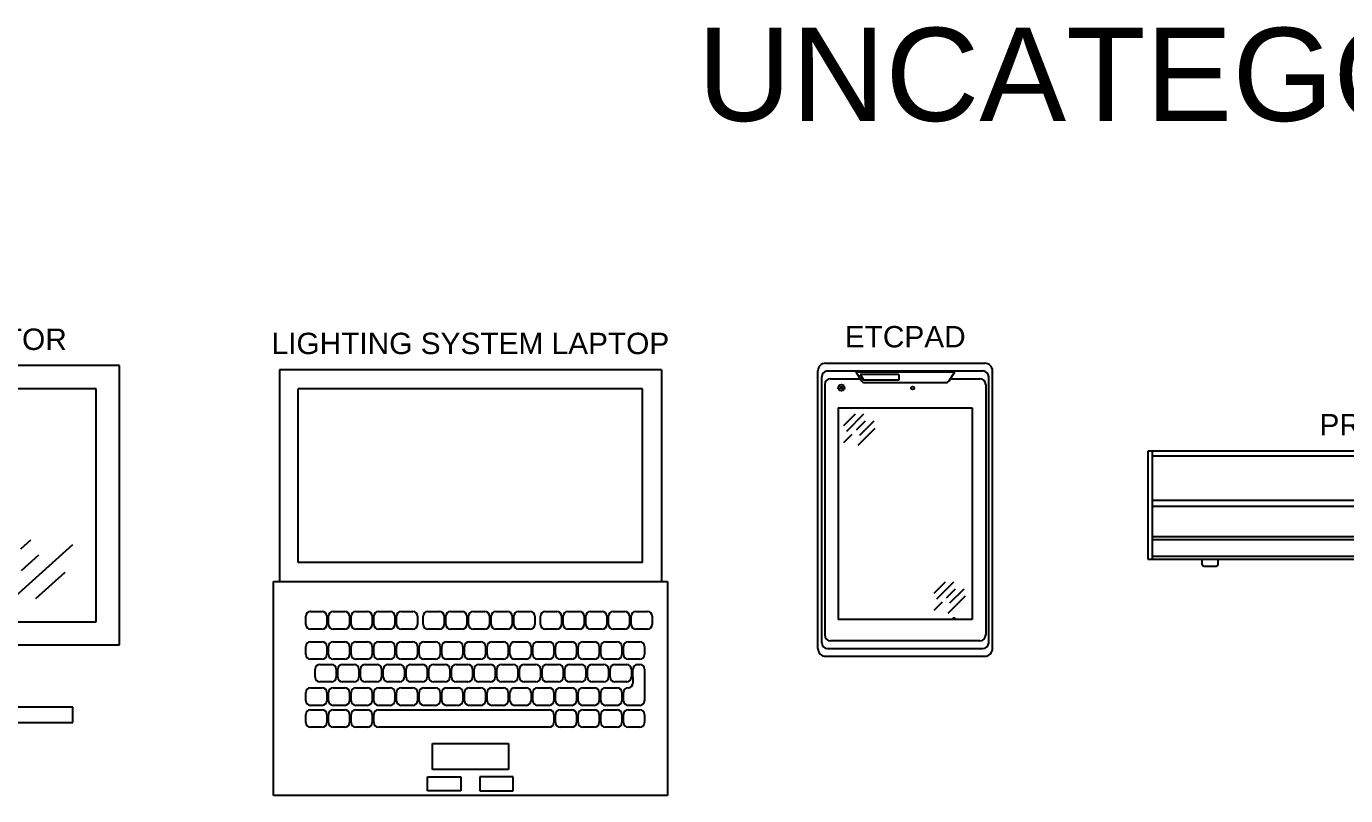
# Model space of a CAD drawing. Extents: x -49 to 275, y -8 to 142.
# Drawn here: x 36.81 to 79.3, y 116.13 to 140.9 of the extents above; entities that cross this region are included whole.
import ezdxf
from ezdxf.enums import TextEntityAlignment as Align

# ---------------------------------------------------------------- set-up
doc = ezdxf.new("R2010")
doc.units = 0
doc.header["$LTSCALE"] = 0.5
doc.header["$MEASUREMENT"] = 0
doc.layers.get('0').update_dxf_attribs({"linetype": 'CONTINUOUS'})
doc.layers.add('RISER', color=7, linetype='CONTINUOUS')
doc.styles.add('ARIAL', font='arial.ttf')

# ---------------------------------------------------------------- blocks, each defined once
blk = doc.blocks.new('*U53')
at = {"layer": 'RISER'}
for p, q in [((6.152, 10.261), (-6.152, 10.261)), ((-6.152, 10.261), (-6.152, 3.445)), ((6.152, 10.261), (6.152, 3.445)), ((-5.542, 4.058), (-5.542, 9.649)), ((5.542, 9.649), (-5.542, 9.649)), ((5.542, 4.058), (5.542, 9.649)), ((5.542, 4.058), (-5.542, 4.058)), ((-6.344, 3.445), (6.344, 3.445)), ((-6.344, -3.445), (-6.344, 3.445)), ((6.344, 3.445), (6.344, -3.445)), ((-5.305, 2.064), (-5.305, 2.33)), ((-5.155, 2.48), (-4.776, 2.48)), ((-4.626, 2.33), (-4.626, 2.064)), ((-4.574, 2.064), (-4.574, 2.33)), ((-4.424, 2.48), (-4.045, 2.48)), ((-3.895, 2.33), (-3.895, 2.064)), ((-3.843, 2.064), (-3.843, 2.33)), ((-3.693, 2.48), (-3.314, 2.48)), ((-3.164, 2.33), (-3.164, 2.064)), ((-3.112, 2.064), (-3.112, 2.33)), ((-2.962, 2.48), (-2.583, 2.48)), ((-2.433, 2.33), (-2.433, 2.064)), ((-2.381, 2.064), (-2.381, 2.33)), ((-2.231, 2.48), (-1.852, 2.48)), ((-1.702, 2.33), (-1.702, 2.064)), ((-1.526, 2.064), (-1.526, 2.33)), ((-1.376, 2.48), (-0.998, 2.48)), ((-0.848, 2.33), (-0.848, 2.064)), ((-0.795, 2.064), (-0.795, 2.33)), ((-0.645, 2.48), (-0.267, 2.48)), ((-0.117, 2.33), (-0.117, 2.064)), ((-0.064, 2.064), (-0.064, 2.33)), ((0.086, 2.48), (0.464, 2.48)), ((0.614, 2.33), (0.614, 2.064)), ((0.667, 2.064), (0.667, 2.33)), ((0.817, 2.48), (1.195, 2.48)), ((1.345, 2.33), (1.345, 2.064)), ((1.398, 2.064), (1.398, 2.33)), ((1.548, 2.48), (1.926, 2.48)), ((2.076, 2.33), (2.076, 2.064)), ((2.252, 2.064), (2.252, 2.33)), ((2.402, 2.48), (2.78, 2.48)), ((2.93, 2.33), (2.93, 2.064)), ((2.983, 2.064), (2.983, 2.33)), ((3.133, 2.48), (3.511, 2.48)), ((3.661, 2.33), (3.661, 2.064)), ((3.714, 2.064), (3.714, 2.33)), ((3.864, 2.48), (4.242, 2.48)), ((4.392, 2.33), (4.392, 2.064)), ((4.445, 2.064), (4.445, 2.33)), ((4.595, 2.48), (4.973, 2.48)), ((5.123, 2.33), (5.123, 2.064)), ((5.176, 2.064), (5.176, 2.33)), ((5.326, 2.48), (5.704, 2.48)), ((5.854, 2.33), (5.854, 2.064)), ((-4.776, 1.914), (-5.155, 1.914)), ((-4.045, 1.914), (-4.424, 1.914)), ((-3.314, 1.914), (-3.693, 1.914)), ((-2.583, 1.914), (-2.962, 1.914)), ((-1.852, 1.914), (-2.231, 1.914)), ((-0.998, 1.914), (-1.376, 1.914)), ((-0.267, 1.914), (-0.645, 1.914)), ((0.464, 1.914), (0.086, 1.914)), ((1.195, 1.914), (0.817, 1.914)), ((1.926, 1.914), (1.548, 1.914)), ((2.78, 1.914), (2.402, 1.914)), ((3.511, 1.914), (3.133, 1.914)), ((4.242, 1.914), (3.864, 1.914)), ((4.973, 1.914), (4.595, 1.914)), ((5.704, 1.914), (5.326, 1.914)), ((-5.305, 1.095), (-5.305, 1.36)), ((-5.155, 1.51), (-4.776, 1.51)), ((-4.626, 1.36), (-4.626, 1.095)), ((-4.574, 1.095), (-4.574, 1.36)), ((-4.424, 1.51), (-4.045, 1.51)), ((-3.895, 1.36), (-3.895, 1.095)), ((-3.843, 1.095), (-3.843, 1.36)), ((-3.693, 1.51), (-3.314, 1.51)), ((-3.164, 1.36), (-3.164, 1.095)), ((-3.112, 1.095), (-3.112, 1.36)), ((-2.962, 1.51), (-2.583, 1.51)), ((-2.433, 1.36), (-2.433, 1.095)), ((-2.381, 1.095), (-2.381, 1.36)), ((-2.231, 1.51), (-1.852, 1.51)), ((-1.702, 1.36), (-1.702, 1.095)), ((-1.65, 1.095), (-1.65, 1.36)), ((-1.5, 1.51), (-1.122, 1.51)), ((-0.972, 1.36), (-0.972, 1.095)), ((-0.919, 1.095), (-0.919, 1.36)), ((-0.769, 1.51), (-0.391, 1.51)), ((-0.241, 1.36), (-0.241, 1.095)), ((-0.188, 1.095), (-0.188, 1.36)), ((-0.038, 1.51), (0.34, 1.51)), ((0.49, 1.36), (0.49, 1.095)), ((0.543, 1.095), (0.543, 1.36)), ((0.693, 1.51), (1.071, 1.51)), ((1.221, 1.36), (1.221, 1.095)), ((1.274, 1.095), (1.274, 1.36)), ((1.424, 1.51), (1.802, 1.51)), ((1.952, 1.36), (1.952, 1.095)), ((2.005, 1.095), (2.005, 1.36)), ((2.155, 1.51), (2.533, 1.51)), ((2.683, 1.36), (2.683, 1.095)), ((2.736, 1.095), (2.736, 1.36)), ((2.886, 1.51), (3.264, 1.51)), ((3.414, 1.36), (3.414, 1.095)), ((3.467, 1.095), (3.467, 1.36)), ((3.617, 1.51), (3.995, 1.51)), ((4.145, 1.36), (4.145, 1.095)), ((4.198, 1.095), (4.198, 1.36)), ((4.348, 1.51), (4.726, 1.51)), ((4.876, 1.36), (4.876, 1.095)), ((4.929, 1.095), (4.929, 1.36)), ((5.079, 1.51), (5.457, 1.51)), ((5.607, 1.36), (5.607, 1.095)), ((-4.776, 0.945), (-5.155, 0.945)), ((-4.045, 0.945), (-4.424, 0.945)), ((-3.314, 0.945), (-3.693, 0.945)), ((-2.583, 0.945), (-2.962, 0.945)), ((-1.852, 0.945), (-2.231, 0.945)), ((-1.122, 0.945), (-1.5, 0.945)), ((-0.391, 0.945), (-0.769, 0.945)), ((0.34, 0.945), (-0.038, 0.945)), ((1.071, 0.945), (0.693, 0.945)), ((1.802, 0.945), (1.424, 0.945)), ((2.533, 0.945), (2.155, 0.945)), ((3.264, 0.945), (2.886, 0.945)), ((3.995, 0.945), (3.617, 0.945)), ((4.726, 0.945), (4.348, 0.945)), ((5.457, 0.945), (5.079, 0.945)), ((-4.998, 0.364), (-4.998, 0.629)), ((-4.848, 0.779), (-4.47, 0.779)), ((-4.32, 0.629), (-4.32, 0.364)), ((-4.267, 0.364), (-4.267, 0.629)), ((-4.117, 0.779), (-3.739, 0.779)), ((-3.589, 0.629), (-3.589, 0.364)), ((-3.536, 0.364), (-3.536, 0.629)), ((-3.386, 0.779), (-3.008, 0.779)), ((-2.858, 0.629), (-2.858, 0.364)), ((-2.805, 0.364), (-2.805, 0.629)), ((-2.655, 0.779), (-2.277, 0.779)), ((-2.127, 0.629), (-2.127, 0.364)), ((-2.074, 0.364), (-2.074, 0.629)), ((-1.924, 0.779), (-1.546, 0.779)), ((-1.396, 0.629), (-1.396, 0.364)), ((-1.343, 0.364), (-1.343, 0.629)), ((-1.193, 0.779), (-0.815, 0.779)), ((-0.665, 0.629), (-0.665, 0.364)), ((-0.612, 0.364), (-0.612, 0.629)), ((-0.462, 0.779), (-0.084, 0.779)), ((0.066, 0.629), (0.066, 0.364)), ((0.119, 0.364), (0.119, 0.629)), ((0.269, 0.779), (0.647, 0.779)), ((0.797, 0.629), (0.797, 0.364)), ((0.85, 0.364), (0.85, 0.629)), ((1, 0.779), (1.378, 0.779)), ((1.528, 0.629), (1.528, 0.364)), ((1.581, 0.364), (1.581, 0.629)), ((1.731, 0.779), (2.109, 0.779)), ((2.259, 0.629), (2.259, 0.364)), ((2.312, 0.364), (2.312, 0.629)), ((2.462, 0.779), (2.84, 0.779)), ((2.99, 0.629), (2.99, 0.364)), ((3.043, 0.364), (3.043, 0.629)), ((3.193, 0.779), (3.571, 0.779)), ((3.721, 0.629), (3.721, 0.364)), ((3.774, 0.364), (3.774, 0.629)), ((3.924, 0.779), (4.302, 0.779)), ((4.452, 0.629), (4.452, 0.364)), ((4.505, 0.364), (4.505, 0.629)), ((4.655, 0.779), (5.033, 0.779)), ((5.183, 0.629), (5.183, 0.364)), ((5.236, 0.364), (5.236, 0.629)), ((5.386, 0.779), (5.457, 0.779)), ((5.607, 0.629), (5.607, -0.389)), ((-5.155, 0.026), (-4.776, 0.026)), ((-4.47, 0.214), (-4.848, 0.214)), ((-4.424, 0.026), (-4.045, 0.026)), ((-3.739, 0.214), (-4.117, 0.214)), ((-3.693, 0.026), (-3.314, 0.026)), ((-3.008, 0.214), (-3.386, 0.214)), ((-2.962, 0.026), (-2.583, 0.026)), ((-2.277, 0.214), (-2.655, 0.214)), ((-2.231, 0.026), (-1.852, 0.026)), ((-1.546, 0.214), (-1.924, 0.214)), ((-1.5, 0.026), (-1.122, 0.026)), ((-0.815, 0.214), (-1.193, 0.214)), ((-0.769, 0.026), (-0.391, 0.026)), ((-0.084, 0.214), (-0.462, 0.214)), ((-0.038, 0.026), (0.34, 0.026)), ((0.647, 0.214), (0.269, 0.214)), ((0.693, 0.026), (1.071, 0.026)), ((1.378, 0.214), (1, 0.214)), ((1.424, 0.026), (1.802, 0.026)), ((2.109, 0.214), (1.731, 0.214)), ((2.155, 0.026), (2.533, 0.026)), ((2.84, 0.214), (2.462, 0.214)), ((2.886, 0.026), (3.264, 0.026)), ((3.571, 0.214), (3.193, 0.214)), ((3.617, 0.026), (3.995, 0.026)), ((4.302, 0.214), (3.924, 0.214)), ((4.348, 0.026), (4.726, 0.026)), ((5.033, 0.214), (4.655, 0.214)), ((5.079, 0.026), (5.086, 0.026)), ((5.236, 0.364), (5.236, 0.176)), ((-5.305, -0.389), (-5.305, -0.124)), ((-4.626, -0.124), (-4.626, -0.389)), ((-4.574, -0.389), (-4.574, -0.124)), ((-3.895, -0.124), (-3.895, -0.389)), ((-3.843, -0.389), (-3.843, -0.124)), ((-3.164, -0.124), (-3.164, -0.389)), ((-3.112, -0.389), (-3.112, -0.124)), ((-2.433, -0.124), (-2.433, -0.389)), ((-2.381, -0.389), (-2.381, -0.124)), ((-1.702, -0.124), (-1.702, -0.389)), ((-1.65, -0.389), (-1.65, -0.124)), ((-0.972, -0.124), (-0.972, -0.389)), ((-0.919, -0.389), (-0.919, -0.124)), ((-0.241, -0.124), (-0.241, -0.389)), ((-0.188, -0.389), (-0.188, -0.124)), ((0.49, -0.124), (0.49, -0.389)), ((0.543, -0.389), (0.543, -0.124)), ((1.221, -0.124), (1.221, -0.389)), ((1.274, -0.389), (1.274, -0.124)), ((1.952, -0.124), (1.952, -0.389)), ((2.005, -0.389), (2.005, -0.124)), ((2.683, -0.124), (2.683, -0.389)), ((2.736, -0.389), (2.736, -0.124)), ((3.414, -0.124), (3.414, -0.389)), ((3.467, -0.389), (3.467, -0.124)), ((4.145, -0.124), (4.145, -0.389)), ((4.198, -0.389), (4.198, -0.124)), ((4.876, -0.124), (4.876, -0.389)), ((4.929, -0.389), (4.929, -0.124)), ((5.607, -0.124), (5.607, -0.389)), ((-5.305, -1.095), (-5.305, -0.829)), ((-4.776, -0.539), (-5.155, -0.539)), ((-5.155, -0.679), (-4.776, -0.679)), ((-4.626, -0.829), (-4.626, -1.095)), ((-4.574, -1.095), (-4.574, -0.829)), ((-4.045, -0.539), (-4.424, -0.539)), ((-4.424, -0.679), (-4.045, -0.679)), ((-3.895, -0.829), (-3.895, -1.095)), ((-3.843, -1.095), (-3.843, -0.829)), ((-3.314, -0.539), (-3.693, -0.539)), ((-3.693, -0.679), (-3.314, -0.679)), ((-3.164, -0.829), (-3.164, -1.095)), ((-3.112, -1.095), (-3.112, -0.829)), ((-2.583, -0.539), (-2.962, -0.539)), ((-2.962, -0.679), (2.533, -0.679)), ((-1.852, -0.539), (-2.231, -0.539)), ((-1.122, -0.539), (-1.5, -0.539)), ((-0.391, -0.539), (-0.769, -0.539)), ((0.34, -0.539), (-0.038, -0.539)), ((1.071, -0.539), (0.693, -0.539)), ((1.802, -0.539), (1.424, -0.539)), ((2.533, -0.539), (2.155, -0.539)), ((2.683, -0.829), (2.683, -1.095)), ((2.736, -1.095), (2.736, -0.829)), ((3.264, -0.539), (2.886, -0.539)), ((2.886, -0.679), (3.264, -0.679)), ((3.414, -0.829), (3.414, -1.095)), ((3.467, -1.095), (3.467, -0.829)), ((3.995, -0.539), (3.617, -0.539)), ((3.617, -0.679), (3.995, -0.679)), ((4.145, -0.829), (4.145, -1.095)), ((4.198, -1.095), (4.198, -0.829)), ((4.726, -0.539), (4.348, -0.539)), ((4.348, -0.679), (4.726, -0.679)), ((4.876, -0.829), (4.876, -1.095)), ((4.929, -1.095), (4.929, -0.829)), ((5.457, -0.539), (5.079, -0.539)), ((5.079, -0.679), (5.457, -0.679)), ((5.607, -0.829), (5.607, -1.095)), ((-4.776, -1.245), (-5.155, -1.245)), ((-4.045, -1.245), (-4.424, -1.245)), ((-3.314, -1.245), (-3.693, -1.245)), ((2.533, -1.245), (-2.962, -1.245)), ((3.264, -1.245), (2.886, -1.245)), ((3.995, -1.245), (3.617, -1.245)), ((4.726, -1.245), (4.348, -1.245)), ((5.457, -1.245), (5.079, -1.245)), ((-1.226, -1.763), (1.226, -1.763)), ((-1.226, -2.606), (-1.226, -1.763)), ((1.226, -1.763), (1.226, -2.606)), ((-1.38, -2.835), (-0.307, -2.835)), ((-1.38, -3.295), (-1.38, -2.835)), ((1.226, -2.606), (-1.226, -2.606)), ((-0.307, -2.835), (-0.307, -3.295)), ((1.38, -2.835), (0.307, -2.835)), ((0.307, -2.835), (0.307, -3.295)), ((1.38, -3.295), (1.38, -2.835)), ((-0.307, -3.295), (-1.38, -3.295)), ((0.307, -3.295), (1.38, -3.295)), ((6.344, -3.445), (-6.344, -3.445))]:
    blk.add_line(p, q, dxfattribs=at)
for centre, start, end in [((-5.155, 2.33), 90, 180), ((-4.776, 2.33), 360, 90), ((-4.424, 2.33), 90, 180), ((-4.045, 2.33), 360, 90), ((-3.693, 2.33), 90, 180), ((-3.314, 2.33), 360, 90), ((-2.962, 2.33), 90, 180), ((-2.583, 2.33), 360, 90), ((-2.231, 2.33), 90, 180), ((-1.852, 2.33), 360, 90), ((-1.376, 2.33), 90, 180), ((-0.998, 2.33), 360, 90), ((-0.645, 2.33), 90, 180), ((-0.267, 2.33), 360, 90), ((0.086, 2.33), 90, 180), ((0.464, 2.33), 360, 90), ((0.817, 2.33), 90, 180), ((1.195, 2.33), 360, 90), ((1.548, 2.33), 90, 180), ((1.926, 2.33), 360, 90), ((2.402, 2.33), 90, 180), ((2.78, 2.33), 360, 90), ((3.133, 2.33), 90, 180), ((3.511, 2.33), 360, 90), ((3.864, 2.33), 90, 180), ((4.242, 2.33), 360, 90), ((4.595, 2.33), 90, 180), ((4.973, 2.33), 360, 90), ((5.326, 2.33), 90, 180), ((5.704, 2.33), 360, 90), ((-5.155, 2.064), 180, 270), ((-4.776, 2.064), 270, 0), ((-4.424, 2.064), 180, 270), ((-4.045, 2.064), 270, 0), ((-3.693, 2.064), 180, 270), ((-3.314, 2.064), 270, 0), ((-2.962, 2.064), 180, 270), ((-2.583, 2.064), 270, 0), ((-2.231, 2.064), 180, 270), ((-1.852, 2.064), 270, 0), ((-1.376, 2.064), 180, 270), ((-0.998, 2.064), 270, 0), ((-0.645, 2.064), 180, 270), ((-0.267, 2.064), 270, 0), ((0.086, 2.064), 180, 270), ((0.464, 2.064), 270, 0), ((0.817, 2.064), 180, 270), ((1.195, 2.064), 270, 0), ((1.548, 2.064), 180, 270), ((1.926, 2.064), 270, 0), ((2.402, 2.064), 180, 270), ((2.78, 2.064), 270, 0), ((3.133, 2.064), 180, 270), ((3.511, 2.064), 270, 0), ((3.864, 2.064), 180, 270), ((4.242, 2.064), 270, 0), ((4.595, 2.064), 180, 270), ((4.973, 2.064), 270, 0), ((5.326, 2.064), 180, 270), ((5.704, 2.064), 270, 0), ((-5.155, 1.36), 90, 180), ((-4.776, 1.36), 360, 90), ((-4.424, 1.36), 90, 180), ((-4.045, 1.36), 360, 90), ((-3.693, 1.36), 90, 180), ((-3.314, 1.36), 360, 90), ((-2.962, 1.36), 90, 180), ((-2.583, 1.36), 360, 90), ((-2.231, 1.36), 90, 180), ((-1.852, 1.36), 360, 90), ((-1.5, 1.36), 90, 180), ((-1.122, 1.36), 360, 90), ((-0.769, 1.36), 90, 180), ((-0.391, 1.36), 360, 90), ((-0.038, 1.36), 90, 180), ((0.34, 1.36), 360, 90), ((0.693, 1.36), 90, 180), ((1.071, 1.36), 360, 90), ((1.424, 1.36), 90, 180), ((1.802, 1.36), 360, 90), ((2.155, 1.36), 90, 180), ((2.533, 1.36), 360, 90), ((2.886, 1.36), 90, 180), ((3.264, 1.36), 360, 90), ((3.617, 1.36), 90, 180), ((3.995, 1.36), 360, 90), ((4.348, 1.36), 90, 180), ((4.726, 1.36), 360, 90), ((5.079, 1.36), 90, 180), ((5.457, 1.36), 360, 90), ((-5.155, 1.095), 180, 270), ((-4.776, 1.095), 270, 360), ((-4.424, 1.095), 180, 270), ((-4.045, 1.095), 270, 360), ((-3.693, 1.095), 180, 270), ((-3.314, 1.095), 270, 360), ((-2.962, 1.095), 180, 270), ((-2.583, 1.095), 270, 360), ((-2.231, 1.095), 180, 270), ((-1.852, 1.095), 270, 360), ((-1.5, 1.095), 180, 270), ((-1.122, 1.095), 270, 360), ((-0.769, 1.095), 180, 270), ((-0.391, 1.095), 270, 360), ((-0.038, 1.095), 180, 270), ((0.34, 1.095), 270, 360), ((0.693, 1.095), 180, 270), ((1.071, 1.095), 270, 360), ((1.424, 1.095), 180, 270), ((1.802, 1.095), 270, 360), ((2.155, 1.095), 180, 270), ((2.533, 1.095), 270, 360), ((2.886, 1.095), 180, 270), ((3.264, 1.095), 270, 360), ((3.617, 1.095), 180, 270), ((3.995, 1.095), 270, 360), ((4.348, 1.095), 180, 270), ((4.726, 1.095), 270, 360), ((5.079, 1.095), 180, 270), ((5.457, 1.095), 270, 360), ((-4.848, 0.629), 90, 180), ((-4.47, 0.629), 360, 90), ((-4.117, 0.629), 90, 180), ((-3.739, 0.629), 360, 90), ((-3.386, 0.629), 90, 180), ((-3.008, 0.629), 360, 90), ((-2.655, 0.629), 90, 180), ((-2.277, 0.629), 360, 90), ((-1.924, 0.629), 90, 180), ((-1.546, 0.629), 360, 90), ((-1.193, 0.629), 90, 180), ((-0.815, 0.629), 360, 90), ((-0.462, 0.629), 90, 180), ((-0.084, 0.629), 360, 90), ((0.269, 0.629), 90, 180), ((0.647, 0.629), 360, 90), ((1, 0.629), 90, 180), ((1.378, 0.629), 360, 90), ((1.731, 0.629), 90, 180), ((2.109, 0.629), 360, 90), ((2.462, 0.629), 90, 180), ((2.84, 0.629), 360, 90), ((3.193, 0.629), 90, 180), ((3.571, 0.629), 360, 90), ((3.924, 0.629), 90, 180), ((4.302, 0.629), 360, 90), ((4.655, 0.629), 90, 180), ((5.033, 0.629), 360, 90), ((5.386, 0.629), 90, 180), ((5.457, 0.629), 0, 90), ((-5.155, -0.124), 90, 180), ((-4.848, 0.364), 180, 270), ((-4.776, -0.124), 360, 90), ((-4.424, -0.124), 90, 180), ((-4.47, 0.364), 270, 360), ((-4.117, 0.364), 180, 270), ((-4.045, -0.124), 360, 90), ((-3.693, -0.124), 90, 180), ((-3.739, 0.364), 270, 360), ((-3.386, 0.364), 180, 270), ((-3.314, -0.124), 360, 90), ((-2.962, -0.124), 90, 180), ((-3.008, 0.364), 270, 360), ((-2.655, 0.364), 180, 270), ((-2.583, -0.124), 360, 90), ((-2.231, -0.124), 90, 180), ((-2.277, 0.364), 270, 360), ((-1.924, 0.364), 180, 270), ((-1.852, -0.124), 360, 90), ((-1.5, -0.124), 90, 180), ((-1.546, 0.364), 270, 360), ((-1.193, 0.364), 180, 270), ((-1.122, -0.124), 360, 90), ((-0.769, -0.124), 90, 180), ((-0.815, 0.364), 270, 360), ((-0.462, 0.364), 180, 270), ((-0.391, -0.124), 360, 90), ((-0.038, -0.124), 90, 180), ((-0.084, 0.364), 270, 360), ((0.269, 0.364), 180, 270), ((0.34, -0.124), 360, 90), ((0.693, -0.124), 90, 180), ((0.647, 0.364), 270, 360), ((1, 0.364), 180, 270), ((1.071, -0.124), 360, 90), ((1.424, -0.124), 90, 180), ((1.378, 0.364), 270, 360), ((1.731, 0.364), 180, 270), ((1.802, -0.124), 360, 90), ((2.155, -0.124), 90, 180), ((2.109, 0.364), 270, 360), ((2.462, 0.364), 180, 270), ((2.533, -0.124), 360, 90), ((2.886, -0.124), 90, 180), ((2.84, 0.364), 270, 360), ((3.193, 0.364), 180, 270), ((3.264, -0.124), 360, 90), ((3.617, -0.124), 90, 180), ((3.571, 0.364), 270, 360), ((3.924, 0.364), 180, 270), ((3.995, -0.124), 360, 90), ((4.348, -0.124), 90, 180), ((4.302, 0.364), 270, 360), ((4.655, 0.364), 180, 270), ((4.726, -0.124), 360, 90), ((5.079, -0.124), 90, 180), ((5.033, 0.364), 270, 360), ((5.086, 0.176), 270, 0), ((-5.155, -0.389), 180, 270), ((-4.776, -0.389), 270, 360), ((-4.424, -0.389), 180, 270), ((-4.045, -0.389), 270, 360), ((-3.693, -0.389), 180, 270), ((-3.314, -0.389), 270, 360), ((-2.962, -0.389), 180, 270), ((-2.583, -0.389), 270, 360), ((-2.231, -0.389), 180, 270), ((-1.852, -0.389), 270, 360), ((-1.5, -0.389), 180, 270), ((-1.122, -0.389), 270, 360), ((-0.769, -0.389), 180, 270), ((-0.391, -0.389), 270, 360), ((-0.038, -0.389), 180, 270), ((0.34, -0.389), 270, 360), ((0.693, -0.389), 180, 270), ((1.071, -0.389), 270, 360), ((1.424, -0.389), 180, 270), ((1.802, -0.389), 270, 360), ((2.155, -0.389), 180, 270), ((2.533, -0.389), 270, 360), ((2.886, -0.389), 180, 270), ((3.264, -0.389), 270, 360), ((3.617, -0.389), 180, 270), ((3.995, -0.389), 270, 360), ((4.348, -0.389), 180, 270), ((4.726, -0.389), 270, 360), ((5.079, -0.389), 180, 270), ((5.457, -0.389), 270, 0), ((-5.155, -0.829), 90, 180), ((-4.776, -0.829), 0, 90), ((-4.424, -0.829), 90, 180), ((-4.045, -0.829), 0, 90), ((-3.693, -0.829), 90, 180), ((-3.314, -0.829), 0, 90), ((-2.962, -0.829), 90, 180), ((2.533, -0.829), 0, 90), ((2.886, -0.829), 90, 180), ((3.264, -0.829), 0, 90), ((3.617, -0.829), 90, 180), ((3.995, -0.829), 0, 90), ((4.348, -0.829), 90, 180), ((4.726, -0.829), 0, 90), ((5.079, -0.829), 90, 180), ((5.457, -0.829), 0, 90), ((-5.155, -1.095), 180, 270), ((-4.776, -1.095), 270, 0), ((-4.424, -1.095), 180, 270), ((-4.045, -1.095), 270, 0), ((-3.693, -1.095), 180, 270), ((-3.314, -1.095), 270, 0), ((-2.962, -1.095), 180, 270), ((2.533, -1.095), 270, 0), ((2.886, -1.095), 180, 270), ((3.264, -1.095), 270, 0), ((3.617, -1.095), 180, 270), ((3.995, -1.095), 270, 0), ((4.348, -1.095), 180, 270), ((4.726, -1.095), 270, 0), ((5.079, -1.095), 180, 270), ((5.457, -1.095), 270, 0)]:
    blk.add_arc(centre, 0.15, start, end, dxfattribs=at)
at = {"layer": 'RISER', "color": 1, "insert": (0, 10.761), "char_height": 0.6875, "attachment_point": 8, "style": 'ARIAL'}
blk.add_mtext('LIGHTING SYSTEM LAPTOP', dxfattribs=at)
at = {"layer": 'RISER', "color": 1, "style": 'ARIAL'}
blk.add_attdef('STATIONID', text='', height=0.688, dxfattribs=at).set_placement((0, 11.861), align=Align.CENTER)
blk.add_attdef('DRAWINGREF', text='', height=0.688, dxfattribs=at).set_placement((0, -3.945), align=Align.TOP_CENTER)
blk = doc.blocks.new('*U56')
at = {"layer": 'RISER'}
for p, q in [((8.572, 1.738), (-8.572, 1.738)), ((-8.572, 1.738), (-8.572, -1.738)), ((-8.428, 1.738), (-8.428, -1.738)), ((8.447, 1.738), (8.447, -1.738)), ((8.572, 1.738), (8.572, -1.738)), ((8.447, 1.583), (-8.428, 1.583)), ((6.858, 0.526), (6.858, 1.296)), ((6.858, 1.296), (7.328, 1.296)), ((7.328, 1.296), (7.328, 0.526)), ((1.38, 0.675), (6.272, 0.675)), ((1.38, 0.513), (1.38, 0.675)), ((6.272, 0.513), (1.38, 0.513)), ((6.272, 0.675), (6.272, 0.513)), ((7.328, 0.526), (6.858, 0.526)), ((-8.428, 0.163), (8.447, 0.163)), ((1.68, 0.413), (2.1, 0.413)), ((1.68, 0.23), (1.68, 0.413)), ((2.1, 0.23), (1.68, 0.23)), ((2.1, 0.413), (2.1, 0.23)), ((2.274, 0.413), (2.503, 0.413)), ((2.274, 0.308), (2.274, 0.413)), ((2.503, 0.308), (2.274, 0.308)), ((2.503, 0.413), (2.503, 0.308)), ((2.524, 0.163), (2.524, 0.158)), ((-8.428, -0.032), (8.447, -0.032)), ((-8.428, -1.01), (8.447, -1.01)), ((8.447, -1.112), (-8.428, -1.112)), ((8.447, -1.655), (-8.428, -1.655)), ((-8.572, -1.738), (8.572, -1.738)), ((-6.83, -1.738), (-6.827, -1.892)), ((-6.76, -1.958), (-6.372, -1.958)), ((-6.305, -1.892), (-6.302, -1.738)), ((6.298, -1.738), (6.301, -1.892)), ((6.368, -1.958), (6.756, -1.958)), ((6.824, -1.892), (6.826, -1.738))]:
    blk.add_line(p, q, dxfattribs=at)
for radius in [0.42, 0.255, 0.0675]:
    blk.add_circle((7.822, 0.863), radius, dxfattribs=at)
for centre, radius, start, end in [((1.267, 0.188), 0.03, 236.4427, 270), ((-6.76, -1.891), 0.0672, 181, 270), ((-6.372, -1.891), 0.0672, 270, 359), ((6.368, -1.891), 0.0672, 181, 270), ((6.756, -1.891), 0.0672, 270, 359)]:
    blk.add_arc(centre, radius, start, end, dxfattribs=at)
at = {"layer": 'RISER', "color": 1, "insert": (0, 2.238), "char_height": 0.6875, "attachment_point": 8, "style": 'ARIAL'}
blk.add_mtext('PROJECT PC', dxfattribs=at)
at = {"layer": 'RISER', "color": 1, "style": 'ARIAL'}
blk.add_attdef('STATIONID', text='', height=0.688, dxfattribs=at).set_placement((0, 3.338), align=Align.CENTER)
blk.add_attdef('DRAWINGREF', text='', height=0.688, dxfattribs=at).set_placement((0, -2.238), align=Align.TOP_CENTER)
blk = doc.blocks.new('*U55')
at = {"layer": 'RISER'}
for p, q in [((-6, 4.5), (-6, -4.5)), ((6, 4.5), (-6, 4.5)), ((6, -4.5), (6, 4.5)), ((5.25, 3.75), (-5.25, 3.75)), ((-5.25, 3.75), (-5.25, -3.75)), ((5.25, -3.75), (5.25, 3.75)), ((-3.701, 2.709), (-3.379, 3)), ((-3.975, 1.088), (-2.026, 2.849)), ((-4.5, 1.987), (-3.939, 2.493)), ((-3.681, 2.013), (-3.121, 2.52)), ((-3.21, 1.115), (-2.276, 1.959)), ((2.552, -3.028), (4.5, -1.266)), ((2.825, -1.407), (3.147, -1.115)), ((2.026, -2.129), (2.587, -1.622)), ((2.845, -2.102), (3.405, -1.595)), ((3.316, -3), (4.25, -2.156)), ((-5.25, -3.75), (5.25, -3.75)), ((-6, -4.5), (6, -4.5)), ((-6, -4.5), (-1.5, -4.5)), ((-1.5, -6.5), (-1.5, -4.5)), ((1.5, -6.5), (1.5, -4.5)), ((4.5, -6.5), (-4.5, -6.5)), ((-4.5, -6.5), (-4.5, -7)), ((4.5, -7), (4.5, -6.5)), ((-4.5, -7), (4.5, -7))]:
    blk.add_line(p, q, dxfattribs=at)
at = {"layer": 'RISER', "color": 1, "style": 'ARIAL'}
for tag, p in [('STATIONID', (0, 6.1)), ('TYPE', (0, 5))]:
    blk.add_attdef(tag, text='', height=0.688, dxfattribs=at).set_placement(p, align=Align.CENTER)
blk.add_attdef('DRAWINGREF', text='', height=0.688, dxfattribs=at).set_placement((-4.75, -5), align=Align.TOP_CENTER)
blk = doc.blocks.new('*U50')
at = {"layer": 'RISER'}
for p, q in [((-2.562, 4.719), (2.562, 4.719)), ((-2.812, -4.469), (-2.812, 4.469)), ((-2.688, -4.281), (-2.688, 4.281)), ((-2.5, 4.469), (2.5, 4.469)), ((-1.594, 4.438), (1.594, 4.438)), ((-1.594, 4.438), (-1.412, 4.152)), ((-0.201, 4.359), (-1.451, 4.359)), ((-1.451, 4.359), (-1.332, 4.172)), ((-0.201, 4.359), (-0.201, 4.172)), ((1.412, 4.152), (1.594, 4.438)), ((2.688, -4.281), (2.688, 4.281)), ((2.812, -4.469), (2.812, 4.469)), ((-2.594, 4.031), (-2.594, -4.031)), ((-2.406, 4.219), (-1.455, 4.219)), ((-0.201, 4.172), (-1.332, 4.172)), ((-1.306, 4.094), (1.306, 4.094)), ((1.455, 4.219), (2.406, 4.219)), ((2.594, 4.031), (2.594, -4.031)), ((-2.156, 3.281), (2.156, 3.281)), ((-2.156, 3.281), (-2.156, -3.531)), ((-1.973, 2.718), (-1.605, 3.086)), ((-1.884, 2.533), (-1.331, 3.086)), ((2.156, 3.281), (2.156, -3.531)), ((-1.572, 2.57), (-1.28, 2.862)), ((-1.517, 2.076), (-0.963, 2.629)), ((-1.462, 2.406), (-1.005, 2.862)), ((-1.973, 2.169), (-1.705, 2.437)), ((0.928, -2.685), (1.296, -2.317)), ((1.017, -2.87), (1.57, -2.317)), ((1.329, -2.833), (1.621, -2.541)), ((1.439, -2.997), (1.896, -2.541)), ((0.928, -3.234), (1.196, -2.966)), ((1.384, -3.327), (1.938, -2.774)), ((2.156, -3.531), (-2.156, -3.531)), ((1.544, -3.481), (1.594, -3.481)), ((1.544, -3.531), (1.544, -3.481)), ((1.594, -3.481), (1.594, -3.531)), ((2.406, -4.219), (-2.406, -4.219)), ((-2.5, -4.469), (2.5, -4.469)), ((-2.562, -4.719), (2.562, -4.719))]:
    blk.add_line(p, q, dxfattribs=at)
for centre, radius in [((-2.056, 3.931), 0.1), ((-2.056, 3.931), 0.0312), ((0.237, 3.919), 0.05)]:
    blk.add_circle(centre, radius, dxfattribs=at)
for centre, radius, start, end in [((-2.562, 4.469), 0.25, 90, 180), ((2.562, 4.469), 0.25, 0, 90), ((-2.5, 4.281), 0.188, 90, 180), ((2.5, 4.281), 0.188, 0, 90), ((-2.406, 4.031), 0.188, 90, 180), ((-1.306, 4.219), 0.125, 212.4712, 270), ((1.306, 4.219), 0.125, 270, 327.5288), ((2.406, 4.031), 0.188, 0, 90), ((-2.406, -4.031), 0.188, 180, 270), ((2.406, -4.031), 0.188, 270, 0), ((-2.562, -4.469), 0.25, 180, 270), ((-2.5, -4.281), 0.188, 180, 270), ((2.5, -4.281), 0.188, 270, 0), ((2.562, -4.469), 0.25, 270, 0)]:
    blk.add_arc(centre, radius, start, end, dxfattribs=at)
at = {"layer": 'RISER', "color": 1, "insert": (0, 5.219), "char_height": 1, "attachment_point": 8, "style": 'ARIAL'}
blk.add_mtext('{\\H0.6875x;ETCPAD}', dxfattribs=at)
at = {"layer": 'RISER', "color": 1, "style": 'ARIAL'}
blk.add_attdef('STATIONID', text='', height=0.688, dxfattribs=at).set_placement((0, 6.319), align=Align.CENTER)
blk.add_attdef('DRAWINGREF', text='', height=0.688, dxfattribs=at).set_placement((0, -5.219), align=Align.TOP_CENTER)

msp = doc.modelspace()

# ---------------------------------------------------------------- block references
msp.add_blockref('*U55', (33.804, 125.479)).add_auto_attribs({'TYPE': 'XX" LCD MONITOR'})
for name, p in [('*U53', (51.11, 119.574)), ('*U50', (65.113, 125.333)), ('*U56', (81.497, 125.479))]:
    msp.add_blockref(name, p)

# ---------------------------------------------------------------- texts
at = {"color": 140, "style": 'ARIAL'}
msp.add_text('UNCATEGORIZED', height=3, dxfattribs=at).set_placement((76.581, 137.851), align=Align.CENTER)

doc.saveas('drawing.dxf')
